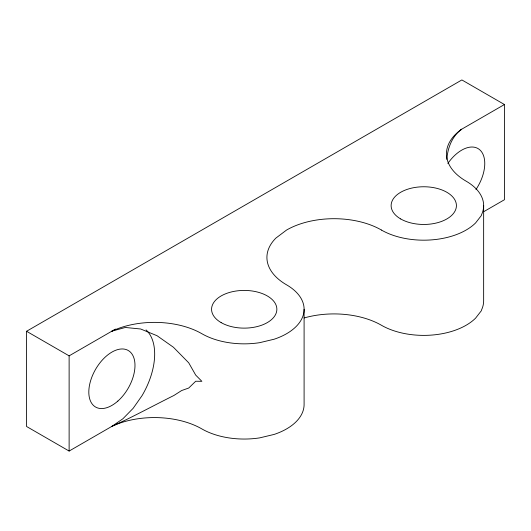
<?xml version="1.0" encoding="UTF-8"?>
<svg xmlns="http://www.w3.org/2000/svg" width="531" height="531" viewBox="0 0 531 531"><rect width="100%" height="100%" fill="white"/><g stroke="black" fill="none" stroke-linecap="round" stroke-linejoin="round"><path stroke-width="0.8" d="M446.85 159.4C447.626 147.923 452.08 136.168 461.678 129.219L504.45 104.521L504.45 199.722L483.774 211.657M460.39 130.108L461.678 129.219A67.085 38.73 0 0 0 466.112 181.164A59.877 34.568 0 0 1 481.61 214.557L481.305 215.593L475.63 222.894A59.877 34.568 0 0 1 381.431 230.056M26.55 331.278L69.123 355.856L111.895 331.165L125.309 327.474L140.675 329.001L157.063 335.731L173.438 347.261L188.717 362.812L195.713 375.118L201.873 381.318L195.713 381.238L188.717 388.035L181.629 390.544L173.916 395.469C157.86 403.474 141.943 411.963 125.767 419.902L111.895 426.36L69.123 451.058L26.55 426.479L26.55 331.278L461.877 79.942L504.45 104.521M483.648 205.61L483.648 300.811A59.877 34.568 0 0 1 481.61 309.759L481.305 310.794L475.63 318.096A59.877 34.568 0 0 1 381.431 325.257A67.098 38.736 0 0 0 304.117 317.963M304.097 309.274L304.097 404.476A59.877 34.568 0 0 1 274.155 434.418L259.712 437.869A59.877 34.568 0 0 1 201.873 428.922A67.085 38.73 0 0 0 111.895 426.36L122.867 418.793L133.155 408.312L142.042 395.655A58.337 33.679 -60 0 0 146.065 329.917M69.123 355.856L69.123 451.058M381.45 230.042A67.098 38.736 0 0 0 286.574 230.042L275.901 238.08A67.098 38.736 0 0 0 286.561 284.828A59.877 34.568 0 0 1 274.155 339.216L259.712 342.668A59.877 34.568 0 0 1 201.873 333.72A67.085 38.73 0 0 0 111.895 331.165A58.337 33.679 -60 0 1 115.566 329.074M447.839 163.468A32.643 18.85 -60 0 1 479.991 150.021A32.643 18.85 -60 0 1 475.949 189.534M221.128 322.602A32.643 18.85 0 0 0 275.748 314.153A32.643 18.85 0 0 0 235.764 291.068A32.643 18.85 0 0 0 221.128 322.602M117.875 401.058A32.643 18.85 -60 0 0 128.223 350.487A32.643 18.85 -60 0 0 89.6 384.736A32.643 18.85 -60 0 0 117.875 401.058M400.686 218.938A32.643 18.85 0 0 0 455.306 210.488A32.643 18.85 0 0 0 415.322 187.403A32.643 18.85 0 0 0 400.686 218.938"/></g></svg>
